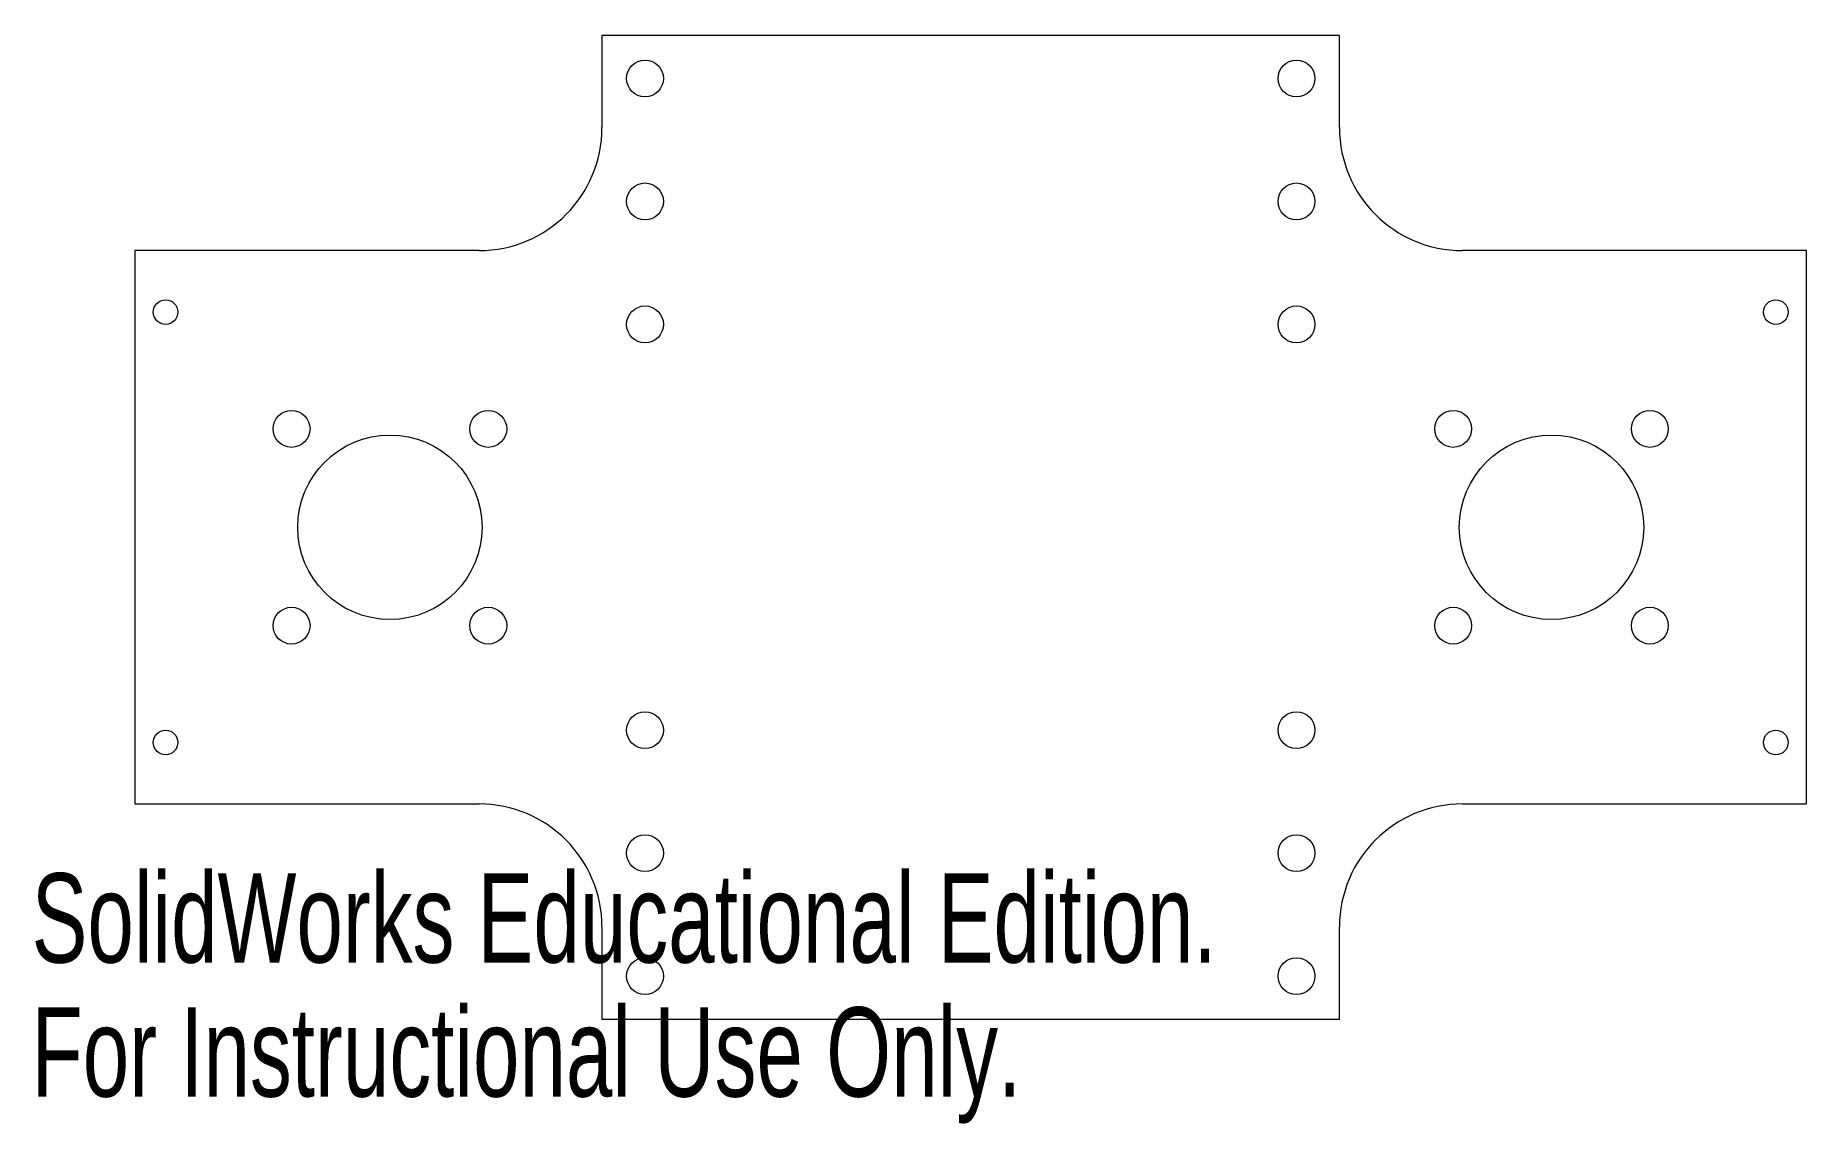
# Model space of a CAD drawing. Header units: millimetres. Extents: x 0.2 to 72.2, y 0 to 44.2.
import ezdxf

# ---------------------------------------------------------------- set-up
doc = ezdxf.new("R2010")
doc.units = ezdxf.units.MM
doc.styles.add('SLDTEXTSTYLE0', font='TXT', dxfattribs={"width": 0.7})

msp = doc.modelspace()

# ---------------------------------------------------------------- linework, layer by layer
at = {"color": 7, "linetype": 'Continuous', "lineweight": 15}
for p, q in [((23.2, 44.2), (23.2, 40.45)), ((53.2, 44.2), (23.2, 44.2)), ((53.2, 40.45), (53.2, 44.2)), ((18.2, 35.45), (4.2, 35.45)), ((4.2, 35.45), (4.2, 12.95)), ((72.2, 35.45), (58.2, 35.45)), ((72.2, 12.95), (72.2, 35.45)), ((4.2, 12.95), (18.2, 12.95)), ((58.2, 12.95), (72.2, 12.95)), ((23.2, 7.95), (23.2, 4.2)), ((53.2, 4.2), (53.2, 7.95)), ((23.2, 4.2), (53.2, 4.2))]:
    msp.add_line(p, q, dxfattribs=at)
for centre, radius in [((24.95, 42.45), 0.75), ((51.45, 42.45), 0.75), ((24.95, 37.45), 0.75), ((51.45, 37.45), 0.75), ((5.45, 32.95), 0.5), ((24.95, 32.45), 0.75), ((51.45, 32.45), 0.75), ((70.95, 32.95), 0.5), ((10.575, 28.2), 0.75), ((18.575, 28.2), 0.75), ((57.825, 28.2), 0.75), ((65.825, 28.2), 0.75), ((14.575, 24.2), 3.75), ((61.825, 24.2), 3.75), ((10.575, 20.2), 0.75), ((18.575, 20.2), 0.75), ((57.825, 20.2), 0.75), ((65.825, 20.2), 0.75), ((24.95, 15.95), 0.75), ((51.45, 15.95), 0.75), ((5.45, 15.45), 0.5), ((70.95, 15.45), 0.5), ((24.95, 10.95), 0.75), ((51.45, 10.95), 0.75), ((24.95, 5.95), 0.75), ((51.45, 5.95), 0.75)]:
    msp.add_circle(centre, radius, dxfattribs=at)
for centre, start, end in [((18.2, 40.45), 270, 0), ((58.2, 40.45), 180, 270), ((18.2, 7.95), 0, 90), ((58.2, 7.95), 90, 180)]:
    msp.add_arc(centre, 5, start, end, dxfattribs=at)

# ---------------------------------------------------------------- texts
at = {"color": 7, "linetype": 'Continuous', "char_height": 3.633, "attachment_point": 1, "style": 'SLDTEXTSTYLE0'}
for s, insert in [('SolidWorks Educational Edition.', (0, 10.133)), ('For Instructional Use Only.', (0, 4.683))]:
    msp.add_mtext(s, dxfattribs=dict(at, insert=insert))

doc.saveas('drawing.dxf')
